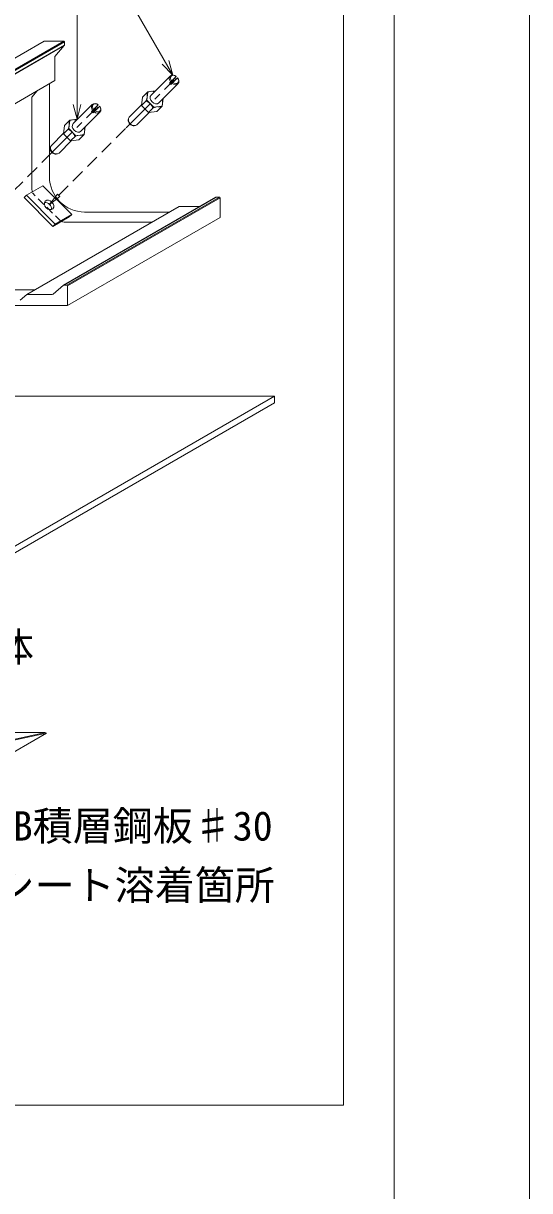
# Model space of a CAD drawing. Units: millimetres, scale not verified. Extents: x -840 to 840, y -594 to 594.
# Drawn here: x 690.5 to 840, y 63.8 to 408.4 of the extents above; entities that cross this region are included whole.
import ezdxf
from ezdxf.enums import TextEntityAlignment as Align

# ---------------------------------------------------------------- set-up
doc = ezdxf.new("R2010")
doc.units = ezdxf.units.MM
doc.header["$LTSCALE"] = 2
for name, pattern in [('CHAIN1', [8, 5, -1, 1, -1]), ('DASHED1', [1.8, 1.2, -0.6]), ('DASHED2', [3, 2, -1])]:
    doc.linetypes.add(name, pattern=pattern)
for name, color, linetype, lineweight in [('0-0_断熱材', 4, 'Continuous', 9), ('0-1_輪郭線', 2, 'Continuous', 9), ('0-2_図面枠', 7, 'Continuous', 9), ('0-3_文字', 5, 'Continuous', 9), ('0-5_0', 7, 'Continuous', 9), ('0-8_中心線', 2, 'CHAIN1', 9), ('0-B_IBｼｰﾄ', 7, 'Continuous', 9), ('0-C_寸法線', 7, 'Continuous', 9), ('0-D_部材(積層鋼板)', 4, 'Continuous', 9), ('1-0_部材(ﾋﾞｽ類)', 7, 'Continuous', 9), ('1-3_部材(ﾄﾞﾚﾝ)', 4, 'Continuous', 9)]:
    doc.layers.add(name, color=color, linetype=linetype, lineweight=lineweight)
doc.styles.add('ＭＳ ゴシック', font='')
doc.styles.get('ＭＳ ゴシック').set_extended_font_data('MS Gothic')

msp = doc.modelspace()

# ---------------------------------------------------------------- linework, layer by layer
at = {"layer": '0-0_断熱材', "color": 7, "linetype": 'DASHED2'}
for p, q in [((700.898, 357.645), (720.859, 377.605)), ((666.257, 337.645), (697.839, 369.227))]:
    msp.add_line(p, q, dxfattribs=at)
at = {"layer": '0-1_輪郭線'}
for points in [[(800, 554), (-800, 554), (-800, -554), (800, -554)], [(85, 539), (785, 539), (785, 89), (85, 89)]]:
    msp.add_lwpolyline(points, close=True, dxfattribs=at)
at = {"layer": '0-2_図面枠'}
msp.add_lwpolyline([(840, -594), (840, 594), (-840, 594), (-840, -594)], close=True, dxfattribs=at)
at = {"layer": '0-5_0'}
for p, q in [((725.35, 384.218), (726.905, 385.774)), ((729.027, 383.652), (727.471, 382.097)), ((702.33, 375.84), (703.886, 377.395)), ((706.007, 375.274), (704.452, 373.718))]:
    msp.add_line(p, q, dxfattribs=at)
at = {"layer": '0-8_中心線'}
for p, q in [((720.859, 377.605), (735.001, 391.748)), ((697.839, 369.227), (711.981, 383.369))]:
    msp.add_line(p, q, dxfattribs=at)
at = {"layer": '0-B_IBｼｰﾄ'}
for p, q in [((764.617, 298.372), (660.519, 298.372)), ((660.694, 238.372), (764.617, 298.372)), ((764.617, 296.372), (764.617, 298.372)), ((660.694, 236.372), (764.617, 296.372))]:
    msp.add_line(p, q, dxfattribs=at)
at = {"layer": '0-C_寸法線'}
for p, q in [((706.333, 380.112), (706.334, 442.142)), ((698.094, 354.841), (700.529, 358.014)), ((698.094, 354.841), (701.268, 357.276)), ((700.529, 358.014), (701.268, 357.276))]:
    msp.add_line(p, q, dxfattribs=at)
for points in [[(734.612, 393.162), (706.334, 442.142), (694.334, 442.142)], [(731.43, 396.344), (734.612, 393.162), (733.448, 397.508)], [(705.168, 384.457), (706.333, 380.111), (707.498, 384.457)]]:
    msp.add_lwpolyline(points, dxfattribs=at)
at = {"layer": '0-D_部材(積層鋼板)', "color": 7}
for p, q in [((565.979, 123.069), (697.286, 198.879)), ((697.029, 199.112), (592.044, 199.112)), ((665.565, 192.112), (697.029, 199.112)), ((665.565, 192.112), (697.286, 198.879))]:
    msp.add_line(p, q, dxfattribs=at)
at = {"layer": '1-0_部材(ﾋﾞｽ類)'}
for p, q in [((728.213, 387.222), (733.869, 392.879)), ((730.475, 384.959), (736.132, 390.616)), ((733.657, 390.828), (735.622, 392.793)), ((734.082, 390.404), (733.657, 390.828)), ((734.082, 390.404), (736.046, 392.369)), ((735.496, 391.818), (735.071, 392.243)), ((725.35, 384.218), (725.667, 386.656)), ((725.667, 386.656), (727.223, 388.212)), ((726.905, 385.774), (727.223, 388.212)), ((729.499, 388.508), (727.223, 388.212)), ((731.761, 386.245), (731.465, 383.969)), ((705.193, 378.844), (710.85, 384.501)), ((710.638, 382.45), (712.603, 384.415)), ((711.062, 382.026), (713.027, 383.991)), ((712.476, 383.44), (712.052, 383.864)), ((721.773, 380.782), (725.371, 384.38)), ((729.91, 382.414), (731.465, 383.969)), ((702.648, 378.278), (704.203, 379.834)), ((703.886, 377.395), (704.203, 379.834)), ((706.479, 380.13), (704.203, 379.834)), ((707.456, 376.581), (713.113, 382.238)), ((711.062, 382.026), (710.638, 382.45)), ((721.511, 380.276), (721.455, 379.984)), ((724.036, 378.52), (727.634, 382.118)), ((698.753, 372.404), (702.352, 376.002)), ((702.33, 375.84), (702.648, 378.278)), ((708.742, 377.867), (708.446, 375.591)), ((723.529, 378.258), (723.238, 378.202)), ((701.016, 370.141), (704.614, 373.739)), ((706.89, 374.035), (708.446, 375.591)), ((698.492, 371.897), (698.436, 371.606)), ((700.51, 369.88), (700.218, 369.824))]:
    msp.add_line(p, q, dxfattribs=at)
for points in [[(725.35, 384.218), (727.471, 382.097), (729.91, 382.414)], [(726.905, 385.774), (729.027, 383.652), (731.465, 383.969)], [(702.33, 375.84), (704.452, 373.718), (706.89, 374.035)], [(703.886, 377.395), (706.007, 375.274), (708.446, 375.591)]]:
    msp.add_lwpolyline(points, dxfattribs=at)
for centre, radius, start, end in [((724.034, 387.067), 3.031, 328.65364, 346.58562), ((728.516, 385.341), 3.031, 103.41438, 121.34636), ((724.034, 387.067), 3.031, 358.59256, 16.52453), ((728.516, 385.341), 3.031, 75.64915, 91.40744), ((728.594, 385.263), 3.031, 358.59256, 14.35085), ((725.836, 382.583), 3.013, 45, 74.86283), ((725.836, 382.583), 3.013, 15.13717, 45), ((730.32, 380.781), 3.031, 103.41438, 121.34636), ((730.32, 380.781), 3.031, 73.47547, 91.40744), ((728.594, 385.263), 3.031, 328.65364, 346.58562), ((705.497, 376.963), 3.031, 103.41438, 121.34636), ((701.015, 378.689), 3.031, 358.59256, 16.52453), ((705.497, 376.963), 3.031, 75.64915, 91.40744), ((701.015, 378.689), 3.031, 328.65364, 346.58562), ((702.817, 374.204), 3.013, 45, 74.86283), ((702.817, 374.204), 3.013, 15.13717, 45), ((705.575, 376.885), 3.031, 328.65364, 346.58562), ((705.575, 376.885), 3.031, 358.59256, 14.35085), ((707.301, 372.403), 3.031, 103.41438, 121.34636), ((707.301, 372.403), 3.031, 73.47547, 91.40744)]:
    msp.add_arc(centre, radius, start, end, dxfattribs=at)
for centre, major_axis, ratio, start_param, end_param in [((735.001, 391.748), (1.131, -1.131), 0.75, 1.7594127, 4.5237726), ((735.142, 391.889), (0.99, -0.99), 0.714286, 1.7867568, 4.4964285), ((735.001, 391.748), (1.131, -1.131), 0.75, 4.9010054, 7.6653652), ((735.142, 391.889), (0.99, -0.99), 0.714286, 4.9283495, 7.6380211), ((729.344, 386.091), (1.131, -1.131), 0.75, 3.1415927, 6.2831853), ((711.981, 383.369), (1.131, -1.131), 0.75, 1.7594127, 4.5237726), ((712.123, 383.511), (0.99, -0.99), 0.714286, 1.7867568, 4.4964285), ((711.981, 383.369), (1.131, -1.131), 0.75, 4.9010054, 7.6653652), ((712.123, 383.511), (0.99, -0.99), 0.714286, 4.9283495, 7.6380211), ((722.654, 379.401), (0.99, -0.99), 0.714286, 3.5919658, 5.8328122), ((722.904, 379.651), (1.131, -1.131), 0.75, 3.1415927, 6.2831853), ((706.325, 377.712), (1.131, -1.131), 0.75, 3.1415927, 6.2831853), ((699.885, 371.273), (1.131, -1.131), 0.75, 3.1415927, 6.2831853), ((699.635, 371.023), (0.99, -0.99), 0.714286, 3.5919658, 5.8328122)]:
    msp.add_ellipse(centre, major_axis=major_axis, ratio=ratio, start_param=start_param, end_param=end_param, dxfattribs=at)
at = {"layer": '1-3_部材(ﾄﾞﾚﾝ)', "color": 6}
for p, q in [((651.556, 377.14), (696.59, 403.14)), ((657.356, 377.14), (702.39, 403.14)), ((657.509, 375.885), (702.542, 401.885)), ((657.556, 376.94), (702.59, 402.94)), ((657.556, 376.014), (702.59, 402.014)), ((702.39, 403.14), (696.59, 403.14)), ((699.79, 398.631), (702.543, 401.885)), ((702.59, 402.014), (702.59, 402.94)), ((699.79, 391.54), (699.79, 398.631)), ((654.757, 365.54), (699.79, 391.54)), ((698.19, 390.617), (698.19, 363.141)), ((692.994, 386.628), (694.594, 388.534)), ((692.994, 386.628), (692.994, 360.141)), ((691.427, 357.684), (696.276, 360.484)), ((704.762, 351.998), (696.276, 360.484)), ((690.72, 356.976), (691.427, 357.684)), ((699.205, 348.491), (690.72, 356.976)), ((699.912, 349.198), (691.427, 357.684)), ((702.33, 331.114), (747.363, 357.114)), ((702.43, 331.141), (747.463, 357.141)), ((703.357, 331.141), (748.39, 357.141)), ((703.557, 330.941), (748.59, 356.941)), ((747.463, 357.141), (748.39, 357.141)), ((748.59, 356.941), (748.59, 351.14)), ((691.463, 328.341), (736.497, 354.341)), ((699.912, 349.198), (704.762, 351.998)), ((704.055, 351.291), (704.762, 351.998)), ((708.59, 352.741), (733.725, 352.741)), ((742.56, 354.341), (736.497, 354.341)), ((699.205, 348.491), (704.055, 351.291)), ((699.205, 348.491), (699.912, 349.198)), ((728.529, 349.741), (703.394, 349.741)), ((703.557, 325.14), (748.59, 351.14)), ((699.271, 328.53), (702.301, 331.093)), ((702.43, 331.141), (703.357, 331.141)), ((703.557, 330.941), (703.557, 325.14)), ((693.888, 329.74), (668.753, 329.74)), ((691.463, 328.341), (689.557, 326.741)), ((698.754, 328.341), (691.463, 328.341)), ((703.557, 325.14), (663.556, 325.14))]:
    msp.add_line(p, q, dxfattribs=at)
at = {"layer": '1-3_部材(ﾄﾞﾚﾝ)', "color": 6, "linetype": 'DASHED1'}
msp.add_line((701.63, 349.891), (693.144, 358.376), dxfattribs=at)
at = {"layer": '1-3_部材(ﾄﾞﾚﾝ)', "color": 6}
for centre, radius, start, end in [((702.39, 402.94), 0.2, 0, 90), ((702.39, 402.014), 0.2, 319.76698, 0), ((708.59, 363.141), 10.4, 180, 270), ((703.394, 360.141), 10.4, 180, 188.23838), ((747.463, 356.941), 0.2, 90, 120), ((748.39, 356.941), 0.2, 0, 90), ((703.394, 360.141), 10.4, 260.23453, 270), ((702.43, 330.941), 0.2, 90, 130.23669), ((703.357, 330.941), 0.2, 0, 90), ((698.754, 329.141), 0.8, 270, 310.23649)]:
    msp.add_arc(centre, radius, start, end, dxfattribs=at)
msp.add_ellipse((698.094, 354.841), major_axis=(1.131, -1.131), ratio=0.75, dxfattribs=at)
msp.add_ellipse((697.387, 354.134), major_axis=(1.131, -1.131), ratio=0.75, start_param=0.4297754, end_param=2.7118172, dxfattribs=at)

# ---------------------------------------------------------------- texts
at = {"layer": '0-3_文字', "color": 7, "style": 'ＭＳ ゴシック'}
for s, p in [('ドレン本体', (634.52, 217.343)), ('IB積層鋼板♯30', (681.462, 164.563)), ('先付けIBシート溶着箇所', (634.751, 147.067))]:
    msp.add_text(s, height=8.666, dxfattribs=at).set_placement(p, align=Align.BOTTOM_LEFT)

doc.saveas('drawing.dxf')
